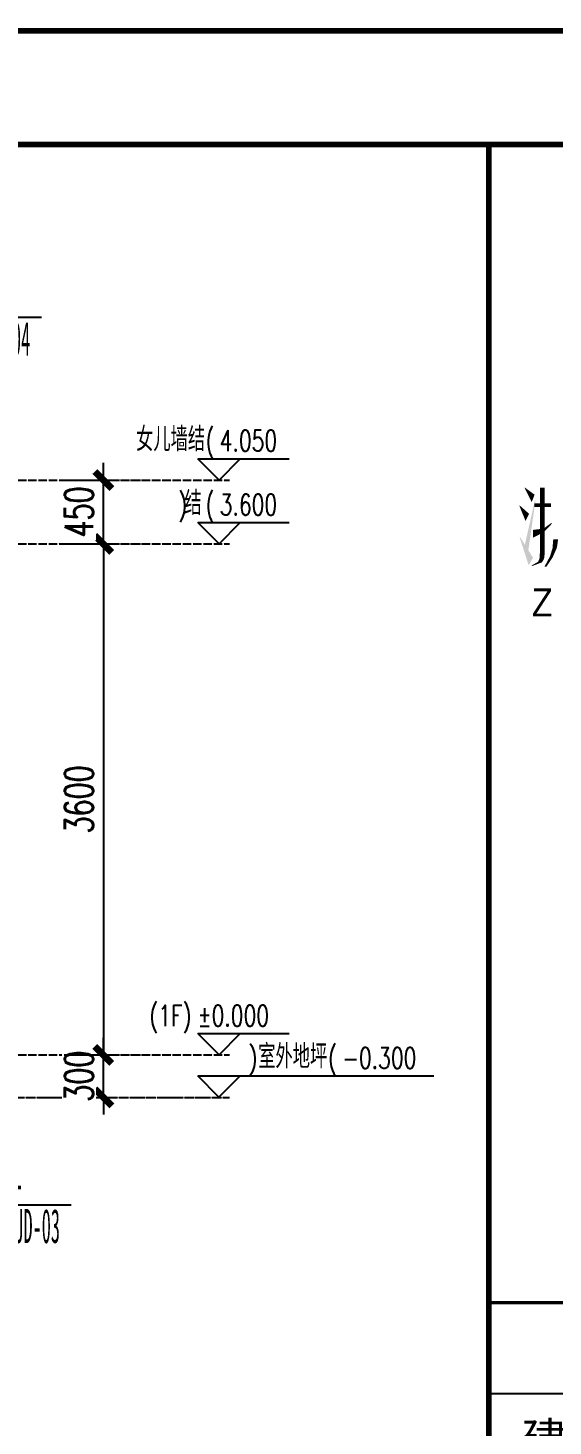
# Model space of a CAD drawing. Extents: x -202236 to 1002404, y -663931 to 1550022.
# Drawn here: x -94916 to -91218, y -333673 to -323824 of the extents above; entities that cross this region are included whole.
import ezdxf
from ezdxf.enums import TextEntityAlignment as Align

# ---------------------------------------------------------------- set-up
doc = ezdxf.new("R2010")
doc.units = 0
doc.linetypes.add('DOTE', pattern=[2.42, 2, -0.2, 0.02, -0.2])
for name, color, linetype in [('0-cxFrame', 155, 'Continuous'), ('3索引', 3, 'Continuous'), ('A-AXIS-DOTE', 14, 'DOTE'), ('A-AXIS-ELEV', 4, 'Continuous'), ('DIM', 173, 'Continuous'), ('PUB_TEXT', 7, 'Continuous'), ('qianming', 155, 'Continuous')]:
    doc.layers.add(name, color=color, linetype=linetype)
doc.layers.add('0-cxText', color=131, linetype='Continuous', lineweight=25)
doc.styles.add('_TCH_DIM', font='SIMPLEX', dxfattribs={"bigfont": 'GBCBIG'})
doc.styles.add('BZHZ', font='bzxw', dxfattribs={"width": 0.8, "bigfont": 'bzhz'})
doc.styles.add('cx_biaoti', font='')
doc.styles.add('cx_tuming', font='simhei.ttf')
doc.styles.add('cx_tuqian1', font='')
doc.styles.add('DHTEXT-1', font='ROMANS.shx', dxfattribs={"width": 0.7, "bigfont": 'CHINESE.shx'})
doc.styles.add('中南符号', font='simhei.ttf')
doc.styles.add('黑体', font='simhei.ttf', dxfattribs={"height": 12})
doc.styles.get('cx_biaoti').set_extended_font_data('SimSun')
doc.styles.get('cx_tuqian1').set_extended_font_data('SimSun')
doc.dimstyles.new('ZN80', dxfattribs={"dimscale": 80, "dimtxt": 2.5, "dimasz": 1.5, "dimexe": 1, "dimexo": 2, "dimgap": 0.9, "dimtad": 1, "dimdec": 0, "dimdsep": 46, "dimtxsty": 'DHTEXT-1', "dimblk": 'ARCHTICK', "dimcen": 2.5, "dimclrd": 173, "dimclre": 173, "dimclrt": 7, "dimazin": 2, "dimtfac": 0.4, "dimtdec": 0, "dimtix": 1, "dimtmove": 2, "dimatfit": 3, "dimfxl": 0, "dimtolj": 1, "dimtzin": 0, "dimarcsym": 0})

# ---------------------------------------------------------------- blocks, each defined once
blk = doc.blocks.new('zjcx_lan_huiqian(Dragon)')
for p, q in [((-7000, -800), (0, -800)), ((-5000, -800), (-5000, -4800)), ((-3000, -800), (-3000, -4800)), ((-7000, -1600), (0, -1600)), ((-7000, -2400), (0, -2400)), ((-7000, -3200), (0, -3200)), ((-7000, -4000), (0, -4000))]:
    blk.add_line(p, q)
at = {"const_width": 30}
blk.add_lwpolyline([(-7000, 0), (0, 0)], dxfattribs=at)
blk.add_lwpolyline([(-7000, 0), (0, 0), (0, -4800), (-7000, -4800)], close=True, dxfattribs=at)
at = {"style": 'cx_biaoti'}
for s, p in [('会  签  栏', (-3500, -400)), ('建   筑', (-6000, -1200)), ('结   构', (-6000, -2000)), ('给排水', (-6000, -2800)), ('暖   通', (-6000, -3600)), ('电   气', (-6000, -4400))]:
    blk.add_text(s, height=300, dxfattribs=at).set_placement(p, align=Align.MIDDLE)
blk = doc.blocks.new('T-汇签(Dragon)')
at = {"layer": '0-cxFrame'}
blk.add_blockref('zjcx_lan_huiqian(Dragon)', (0, 0), dxfattribs=at)
at = {"layer": 'qianming', "style": 'BZHZ', "width": 0.8}
for s, p in [('黄岩峰', (-4113, -1180)), ('蒋松松', (-4113, -2780)), ('张旭东', (-4113, -3580)), ('叶智勇', (-4113, -4380))]:
    blk.add_text(s, height=450, dxfattribs=at).set_placement(p, align=Align.MIDDLE)
blk = doc.blocks.new('zjcx_TT(Dragon)')
at = {"color": 7}
for points, const_width in [([(-6530, -3023), (-6530, -3604)], 43.3), ([(-6600, -3178), (-6454, -3178)], 32.5)]:
    blk.add_lwpolyline(points, dxfattribs=dict(at, const_width=const_width))
at = {"const_width": 25}
for points in [[(-6602, -3923), (-6454, -3923)], [(-6601, -4138), (-6466, -3930)], [(-6613, -4145), (-6450, -4145)]]:
    blk.add_lwpolyline(points, dxfattribs=at)
at = {"color": 7}
for points in [[(-6683, -3023), (-6685, -3026), (-6598, -3085), (-6623, -3150)], [(-6729, -3180), (-6732, -3183), (-6646, -3254), (-6678, -3316)], [(-6590, -3136), (-6595, -3136), (-6653, -3575), (-6684, -3526)], [(-6546, -3387), (-6612, -3395), (-6543, -3428), (-6612, -3463)], [(-6450, -3333), (-6517, -3382), (-6447, -3342), (-6518, -3416)], [(-6727, -3457), (-6730, -3458), (-6612, -3640), (-6650, -3707)], [(-6401, -3550), (-6440, -3555), (-6439, -3636), (-6462, -3627)], [(-6391, -3479), (-6434, -3479), (-6401, -3550), (-6440, -3555)], [(-6534, -3681), (-6567, -3676), (-6619, -3713), (-6623, -3708)], [(-6515, -3651), (-6553, -3642), (-6534, -3681), (-6567, -3676)], [(-6509, -3604), (-6552, -3604), (-6515, -3651), (-6553, -3642)], [(-6439, -3636), (-6462, -3627), (-6494, -3719), (-6511, -3719)]]:
    blk.add_solid(points, dxfattribs=at)
at = {"layer": '0-cxFrame', "const_width": 30}
blk.add_lwpolyline([(-7000, -10200), (0, -10200), (0, 0), (-7000, 0)], close=True, dxfattribs=at)
blk = doc.blocks.new('zjcx_T2(Dragon)')
at = {"layer": '0-cxFrame', "const_width": 50}
blk.add_lwpolyline([(-7000, 40000), (0, 40000), (0, 0), (-7000, 0)], close=True, dxfattribs=at)
at = {"layer": '0-cxFrame'}
for name, p in [('zjcx_TT(Dragon)', (0, 40000)), ('T-汇签(Dragon)', (0, 29800))]:
    blk.add_blockref(name, p, dxfattribs=at)
blk = doc.blocks.new('TK22.A2 L(Dragon)')
at = {"layer": '0-cxFrame', "color": 7, "const_width": 0.5}
blk.add_lwpolyline([(0, 0), (-594, 0), (-594, 420), (0, 420)], close=True, dxfattribs=at)
at = {"layer": '0-cxFrame', "const_width": 0.5}
for points in [[(-80, 10), (-574, 10), (-574, 410), (-80, 410)], [(-10, 10), (-80, 10), (-80, 410), (-10, 410)]]:
    blk.add_lwpolyline(points, close=True, dxfattribs=at)
at = {"layer": '0-cxFrame', "xscale": 0.01, "yscale": 0.01, "zscale": 0.01}
blk.add_blockref('zjcx_T2(Dragon)', (-10, 10), dxfattribs=at)
at = {"style": '黑体', "flags": 4}
blk.add_attdef('图幅', text='', height=3.3, dxfattribs=at).set_placement((-40, 3), align=Align.RIGHT)
at = {"layer": '0-cxText', "flags": 4}
for tag, height, style, p in [('建设单位', 3.5, 'cx_tuming', (-45, 240)), ('项目名称', 3.5, 'cx_tuming', (-45, 210)), ('子项名称', 3.5, 'cx_tuming', (-45, 180)), ('工程编号', 3.3, 'cx_tuqian1', (-35, 165)), ('图名1', 3.5, 'cx_tuming', (-45, 87)), ('图名2', 3.5, 'cx_tuming', (-45, 79)), ('图名3', 3.5, 'cx_tuming', (-45, 71)), ('出图日期', 3.3, 'cx_tuqian1', (-39, 60)), ('专业', 3.3, 'cx_tuqian1', (-55, 52)), ('图号', 3.3, 'cx_tuqian1', (-55, 44)), ('版次', 3.3, 'cx_tuqian1', (-20, 44))]:
    blk.add_attdef(tag, text='', height=height, dxfattribs=dict(at, style=style)).set_placement(p, align=Align.MIDDLE)
at = {"layer": 'Defpoints', "color": 6, "flags": 4}
for tag, height, style, p in [('tufu', 3.3, '黑体', (-12, 12)), ('dwfname', 4, 'cx_tuqian1', (-80, 3))]:
    blk.add_attdef(tag, text='', height=height, dxfattribs=dict(at, style=style)).set_placement(p, align=Align.RIGHT)
blk = doc.blocks.new('_ArchTick')
at = {"color": 0, "linetype": 'ByBlock', "const_width": 0.4}
blk.add_lwpolyline([(-0.5, -0.5), (0.5, 0.5)], dxfattribs=at)
blk = doc.blocks.new('*D226')
at = {"layer": 'Defpoints', "color": 0, "ltscale": 800, "transparency": 16777216}
for p in [(-94820.8, -331058.6), (-94385, -331058.6), (-94820.8, -331358.6)]:
    blk.add_point(p, dxfattribs=at)
at = {"layer": 'DIM', "color": 173, "linetype": 'ByBlock', "lineweight": -2, "ltscale": 800, "transparency": 16777216}
for p, q in [((-94385, -331058.6), (-94385, -330938.6)), ((-94660.8, -331058.6), (-94305, -331058.6)), ((-94385, -331358.6), (-94385, -331058.6)), ((-94660.8, -331358.6), (-94305, -331358.6)), ((-94385, -331358.6), (-94385, -331478.6))]:
    blk.add_line(p, q, dxfattribs=at)
at = {"layer": 'DIM', "color": 173, "lineweight": -2, "ltscale": 800, "transparency": 16777216, "xscale": 120, "yscale": 120, "zscale": 120}
for p, rotation in [((-94385, -331058.6), 270), ((-94385, -331358.6), 90)]:
    blk.add_blockref('_ArchTick', p, dxfattribs=dict(at, rotation=rotation))
at = {"layer": 'DIM', "color": 7, "ltscale": 800, "transparency": 16777216, "insert": (-94557, -331208.6), "char_height": 200, "attachment_point": 5, "rotation": 90, "style": 'DHTEXT-1', "bg_fill": 3, "box_fill_scale": 1.1, "bg_fill_color": 256, "bg_fill_true_color": 13158600, "bg_fill_transparency": 0}
blk.add_mtext('\\A1;300', dxfattribs=at)
blk = doc.blocks.new('*D428')
at = {"layer": 'Defpoints', "color": 0, "ltscale": 800, "transparency": 16777216}
for p in [(-94820.8, -327458.6), (-94820.8, -331058.6), (-94385, -331058.6)]:
    blk.add_point(p, dxfattribs=at)
at = {"layer": 'DIM', "color": 173, "linetype": 'ByBlock', "lineweight": -2, "ltscale": 800, "transparency": 16777216}
for p, q in [((-94660.8, -327458.6), (-94305, -327458.6)), ((-94385, -327458.6), (-94385, -331058.6)), ((-94660.8, -331058.6), (-94305, -331058.6))]:
    blk.add_line(p, q, dxfattribs=at)
at = {"layer": 'DIM', "color": 173, "lineweight": -2, "ltscale": 800, "transparency": 16777216, "xscale": 120, "yscale": 120, "zscale": 120}
for p, rotation in [((-94385, -327458.6), 90), ((-94385, -331058.6), 270)]:
    blk.add_blockref('_ArchTick', p, dxfattribs=dict(at, rotation=rotation))
at = {"layer": 'DIM', "color": 7, "ltscale": 800, "transparency": 16777216, "insert": (-94557, -329258.6), "char_height": 200, "attachment_point": 5, "rotation": 90, "style": 'DHTEXT-1', "bg_fill": 3, "box_fill_scale": 1.1, "bg_fill_color": 256, "bg_fill_true_color": 13158600, "bg_fill_transparency": 0}
blk.add_mtext('\\A1;3600', dxfattribs=at)
blk = doc.blocks.new('*D429')
at = {"layer": 'Defpoints', "color": 0, "ltscale": 800, "transparency": 16777216}
for p in [(-94820.8, -327008.6), (-94385, -327008.6), (-94820.8, -327458.6)]:
    blk.add_point(p, dxfattribs=at)
at = {"layer": 'DIM', "color": 173, "linetype": 'ByBlock', "lineweight": -2, "ltscale": 800, "transparency": 16777216}
for p, q in [((-94385, -327008.6), (-94385, -326888.6)), ((-94660.8, -327008.6), (-94305, -327008.6)), ((-94385, -327458.6), (-94385, -327008.6)), ((-94660.8, -327458.6), (-94305, -327458.6)), ((-94385, -327458.6), (-94385, -327578.6))]:
    blk.add_line(p, q, dxfattribs=at)
at = {"layer": 'DIM', "color": 173, "lineweight": -2, "ltscale": 800, "transparency": 16777216, "xscale": 120, "yscale": 120, "zscale": 120}
for p, rotation in [((-94385, -327008.6), 270), ((-94385, -327458.6), 90)]:
    blk.add_blockref('_ArchTick', p, dxfattribs=dict(at, rotation=rotation))
at = {"layer": 'DIM', "color": 7, "ltscale": 800, "transparency": 16777216, "insert": (-94557, -327233.6), "char_height": 200, "attachment_point": 5, "rotation": 90, "style": 'DHTEXT-1', "bg_fill": 3, "box_fill_scale": 1.1, "bg_fill_color": 256, "bg_fill_true_color": 13158600, "bg_fill_transparency": 0}
blk.add_mtext('\\A1;450', dxfattribs=at)
blk = doc.blocks.new('中南-指向索引')
blk.add_wipeout([(0, 5), (-0.52, 4.97), (-1.04, 4.89), (-1.55, 4.76), (-2.03, 4.57), (-2.5, 4.33), (-2.94, 4.05), (-3.35, 3.72), (-3.72, 3.35), (-4.05, 2.94), (-4.33, 2.5), (-4.57, 2.03), (-4.76, 1.55), (-4.89, 1.04), (-4.97, 0.52), (-5, 0), (-4.97, -0.52), (-4.89, -1.04), (-4.76, -1.55), (-4.57, -2.03), (-4.33, -2.5), (-4.05, -2.94), (-3.72, -3.35), (-3.35, -3.72), (-2.94, -4.05), (-2.5, -4.33), (-2.03, -4.57), (-1.55, -4.76), (-1.04, -4.89), (-0.52, -4.97), (0, -5), (0.52, -4.97), (1.04, -4.89), (1.55, -4.76), (2.03, -4.57), (2.5, -4.33), (2.94, -4.05), (3.35, -3.72), (3.72, -3.35), (4.05, -2.94), (4.33, -2.5), (4.57, -2.03), (4.76, -1.55), (4.89, -1.04), (4.97, -0.52), (5, 0), (4.97, 0.52), (4.89, 1.04), (4.76, 1.55), (4.57, 2.03), (4.33, 2.5), (4.05, 2.94), (3.72, 3.35), (3.35, 3.72), (2.94, 4.05), (2.5, 4.33), (2.03, 4.57), (1.55, 4.76), (1.04, 4.89), (0.52, 4.97)])
at = {"color": 0, "style": '中南符号', "flags": 8}
blk.add_attdef('编号', text='', height=3, dxfattribs=at).set_placement((0, 0.37), align=Align.CENTER)
at = {"color": 0, "style": '中南符号', "width": 0.932285, "flags": 8}
blk.add_attdef('图号', text='', height=3, dxfattribs=at).set_placement((-4.04, -3.37), (4.01, -3.37), align=Align.FIT)
blk.add_wipeout([(8.44, 5), (7.92, 4.97), (7.4, 4.89), (6.89, 4.76), (6.41, 4.57), (5.94, 4.33), (5.5, 4.05), (5.09, 3.72), (4.72, 3.35), (4.39, 2.94), (4.11, 2.5), (3.87, 2.03), (3.68, 1.55), (3.55, 1.04), (3.47, 0.52), (3.44, 0), (3.47, -0.52), (3.55, -1.04), (3.68, -1.55), (3.87, -2.03), (4.11, -2.5), (4.39, -2.94), (4.72, -3.35), (5.09, -3.72), (5.5, -4.05), (5.94, -4.33), (6.41, -4.57), (6.89, -4.76), (7.4, -4.89), (7.92, -4.97), (8.44, -5), (8.96, -4.97), (9.48, -4.89), (9.98, -4.76), (10.47, -4.57), (10.94, -4.33), (11.38, -4.05), (11.79, -3.72), (12.16, -3.35), (12.48, -2.94), (12.77, -2.5), (13.01, -2.03), (13.19, -1.55), (13.33, -1.04), (13.41, -0.52), (13.44, 0), (13.41, 0.52), (13.33, 1.04), (13.19, 1.55), (13.01, 2.03), (12.77, 2.5), (12.48, 2.94), (12.16, 3.35), (11.79, 3.72), (11.38, 4.05), (10.94, 4.33), (10.47, 4.57), (9.98, 4.76), (9.48, 4.89), (8.96, 4.97)]).dxf.layer = '3索引'
blk.add_line((-5, 0), (5, 0))

msp = doc.modelspace()

# ---------------------------------------------------------------- linework, layer by layer
at = {"layer": 'A-AXIS-DOTE', "ltscale": 30}
for p, q in [((-110886.73, -327008.65), (-93496.73, -327008.65)), ((-110886.73, -327458.65), (-93496.73, -327458.65)), ((-110886.73, -331058.65), (-93496.73, -331058.65))]:
    msp.add_line(p, q, dxfattribs=at)
at = {"layer": 'A-AXIS-DOTE'}
msp.add_line((-110886.73, -331358.65), (-93496.73, -331358.65), dxfattribs=at)
at = {"layer": 'A-AXIS-ELEV'}
for p, q in [((-93570.44, -327008.65), (-93720.44, -326858.65)), ((-93720.44, -326858.65), (-93076.66, -326858.65)), ((-93570.44, -327008.65), (-93420.44, -326858.65)), ((-93570.44, -327458.65), (-93720.44, -327308.65)), ((-93720.44, -327308.65), (-93076.66, -327308.65)), ((-93570.44, -327458.65), (-93420.44, -327308.65)), ((-93570.44, -331058.65), (-93720.44, -330908.65)), ((-93720.44, -330908.65), (-93076.66, -330908.65)), ((-93570.44, -331058.65), (-93420.44, -330908.65)), ((-93570.58, -331356.7), (-93720.58, -331206.7)), ((-93720.58, -331206.7), (-92057.16, -331206.7)), ((-93570.58, -331356.7), (-93420.58, -331206.7))]:
    msp.add_line(p, q, dxfattribs=at)

# ---------------------------------------------------------------- block references
at = {"layer": '0-cxFrame', "xscale": 80, "yscale": 80, "zscale": 80}
msp.add_blockref('TK22.A2 L(Dragon)', (-85269.4, -357444.07), dxfattribs=at)

# ---------------------------------------------------------------- texts
at = {"layer": 'PUB_TEXT', "style": '_TCH_DIM'}
for s, height, p in [('女儿墙结', 168.794, (-94154.29, -326806.15)), ('结', 168.79, (-93814.95, -327256.15)), ('室外地坪', 168.794, (-93294.32, -331154.2))]:
    msp.add_text(s, height=height, dxfattribs=at).set_placement(p)
at = {"layer": 'PUB_TEXT', "style": '_TCH_DIM', "width": 0.705882}
for s, p in [('(', (-93665.66, -326806.15)), ('4.050', (-93565.66, -326806.15)), (')', (-93858.53, -327256.15)), ('(', (-93665.66, -327256.15)), ('3.600', (-93565.66, -327256.15)), ('(1F)', (-94061.66, -330856.15)), ('%%P0.000', (-93721.66, -330856.15)), (')', (-93363.65, -331154.2)), ('(', (-92802.16, -331154.2)), ('-0.300', (-92702.16, -331154.2))]:
    msp.add_text(s, height=148.75, dxfattribs=at).set_placement(p)

# ---------------------------------------------------------------- next in the draw order: block references
at = {"layer": '3索引', "color": 7}
ref = msp.add_blockref('中南-指向索引', (-95220.72, -325862.37), dxfattribs=dict(at, xscale=80, yscale=80, zscale=80))
ref.add_attrib('编号', '-', dxfattribs={"layer": '0', "color": 0, "height": 240, "style": '中南符号'}).set_placement((-95220.72, -325833.15), align=Align.CENTER)
ref.add_attrib('图号', '幕-MWJD-04', dxfattribs={"layer": '0', "color": 0, "height": 240, "style": '中南符号', "width": 0.372914}).set_placement((-95543.68, -326132.2), (-94900.09, -326132.2), align=Align.FIT)
ref = msp.add_blockref('中南-指向索引', (-95011.11, -332113.96), dxfattribs=dict(at, xscale=80, yscale=80, zscale=80))
ref.add_attrib('编号', '-', dxfattribs={"layer": '0', "color": 0, "height": 240, "style": '中南符号'}).set_placement((-95011.11, -332084.75), align=Align.CENTER)
ref.add_attrib('图号', '幕-MWJD-03', dxfattribs={"layer": '0', "color": 0, "height": 240, "style": '中南符号', "width": 0.372914}).set_placement((-95334.07, -332383.79), (-94690.48, -332383.79), align=Align.FIT)

# ---------------------------------------------------------------- next in the draw order: dimensions: what is measured, and where the dimension line sits
at = {"layer": 'DIM', "ltscale": 800}
dim = msp.add_aligned_dim(p1=(-94820.85, -331358.65), p2=(-94820.85, -331058.65), distance=-435.83, dimstyle='ZN80', override={"dimfxl": 50, "dimfxlon": 1, "dimtfill": 1}, dxfattribs=at)
dim.commit()
dim.dimension.update_dxf_attribs({"geometry": '*D226', "text_midpoint": (-94557.01, -331208.65)})

# ---------------------------------------------------------------- next in the draw order: dimensions: what is measured, and where the dimension line sits
dim = msp.add_aligned_dim(p1=(-94820.85, -327458.65), p2=(-94820.85, -331058.65), distance=435.83, dimstyle='ZN80', override={"dimfxl": 50, "dimfxlon": 1, "dimtfill": 1}, dxfattribs=at)
dim.commit()
dim.dimension.update_dxf_attribs({"geometry": '*D428', "text_midpoint": (-94557.01, -329258.65)})

# ---------------------------------------------------------------- next in the draw order: dimensions: what is measured, and where the dimension line sits
dim = msp.add_aligned_dim(p1=(-94820.85, -327458.65), p2=(-94820.85, -327008.65), distance=-435.83, dimstyle='ZN80', override={"dimfxl": 50, "dimfxlon": 1, "dimtfill": 1}, dxfattribs=at)
dim.commit()
dim.dimension.update_dxf_attribs({"geometry": '*D429', "text_midpoint": (-94557.01, -327233.65)})

doc.saveas('drawing.dxf')
